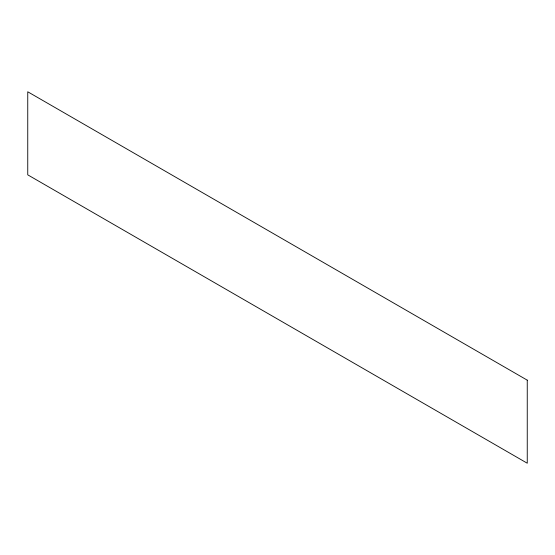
<?xml version="1.0" encoding="UTF-8"?>
<svg xmlns="http://www.w3.org/2000/svg" width="555" height="555" viewBox="0 0 555 555"><rect width="100%" height="100%" fill="white"/><g stroke="black" fill="none" stroke-linecap="round" stroke-linejoin="round"><path stroke-width="0.83" d="M527.25 380.161L27.75 91.783L27.75 174.839L527.25 463.217L527.25 380.161"/></g></svg>
